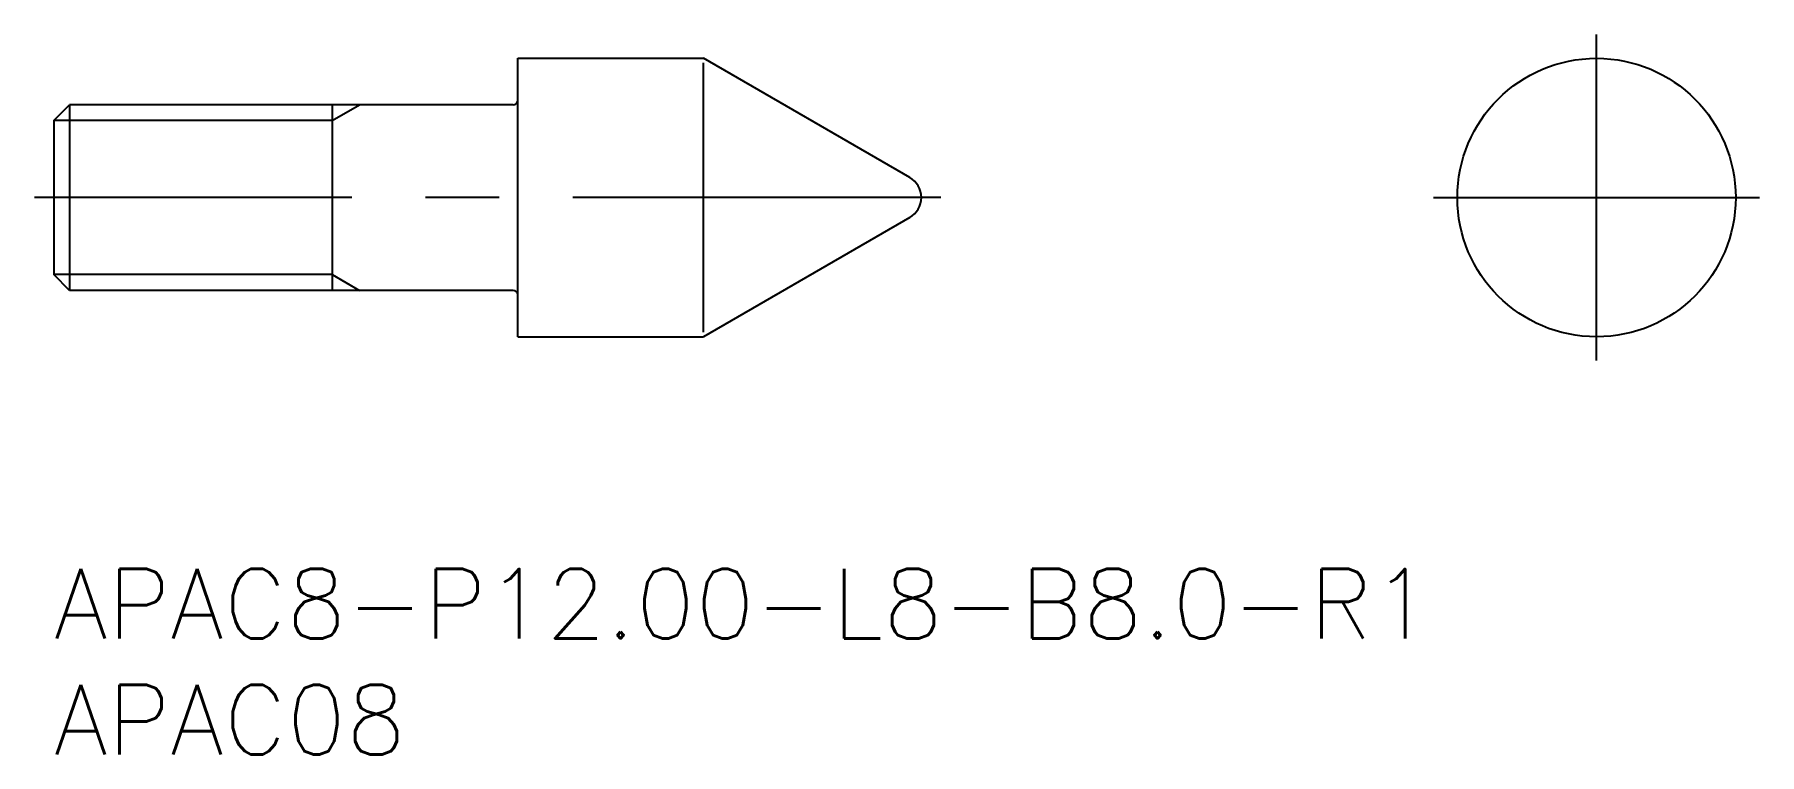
# Model space of a CAD drawing. Extents: x -0.8 to 73.5, y -8 to 23.
import ezdxf

# ---------------------------------------------------------------- set-up
doc = ezdxf.new("R2010")
doc.units = 0
doc.header["$LTSCALE"] = 0.5
doc.linetypes.add('CENTER', pattern=[50.8, 31.75, -6.35, 6.35, -6.35])
for name, color, linetype in [('MSM_CENTER', 1, 'CENTER'), ('MSM_CONTINUOUS', 7, 'CONTINUOUS'), ('MSM_NARROW', 5, 'CONTINUOUS'), ('MSM_PART_NUMBER', 7, 'CONTINUOUS')]:
    doc.layers.add(name, color=color, linetype=linetype)
doc.styles.get("Standard").update_dxf_attribs({"font": 'txt.shx', "height": 2, "bigfont": 'bigfont.shx'})

# ---------------------------------------------------------------- blocks, each defined once
blk = doc.blocks.new('*U12')
at = {"layer": 'MSM_PART_NUMBER'}
blk.add_text('APAC8-P12.00-L8-B8.0-R1', height=3, dxfattribs=at).set_placement((0, -3))
blk = doc.blocks.new('*U13')
at = {"layer": 'MSM_PART_NUMBER'}
blk.add_text('APAC08', height=3, dxfattribs=at).set_placement((0, -8))

msp = doc.modelspace()

# ---------------------------------------------------------------- linework, layer by layer
at = {"layer": 'MSM_CENTER'}
for p, q in [((66.499, 8.974), (66.499, 23.026)), ((38.239, 16), (-0.839, 16)), ((59.473, 16), (73.525, 16))]:
    msp.add_line(p, q, dxfattribs=at)
at = {"layer": 'MSM_CONTINUOUS'}
for p, q in [((20, 10), (20, 22)), ((20, 22), (28, 22)), ((36.892, 16.866), (28, 22)), ((0, 19.324), (0.676, 20)), ((19.8, 20), (0.676, 20)), ((0.676, 20), (0.676, 12)), ((12, 20), (12, 12)), ((0, 19.324), (0, 12.677)), ((36.892, 15.134), (28, 10)), ((0.676, 12), (0, 12.677)), ((19.8, 12), (0.676, 12)), ((20, 10), (28, 10))]:
    msp.add_line(p, q, dxfattribs=at)
msp.add_circle((66.499, 16), 6, dxfattribs=at)
for centre, radius, start, end in [((19.8, 20.2), 0.2, 270, 0), ((36.392, 16), 1, 300, 60), ((19.8, 11.8), 0.2, 0, 90)]:
    msp.add_arc(centre, radius, start, end, dxfattribs=at)
at = {"layer": 'MSM_NARROW'}
for p, q in [((28, 10.2), (28, 21.8)), ((12, 19.324), (13.172, 20)), ((12, 19.324), (0, 19.324)), ((12, 12.677), (0, 12.677)), ((12, 12.677), (13.172, 12))]:
    msp.add_line(p, q, dxfattribs=at)

# ---------------------------------------------------------------- block references
at = {"layer": 'MSM_CONTINUOUS'}
for name in ['*U12', '*U13']:
    msp.add_blockref(name, (0, 0), dxfattribs=at)

doc.saveas('drawing.dxf')
